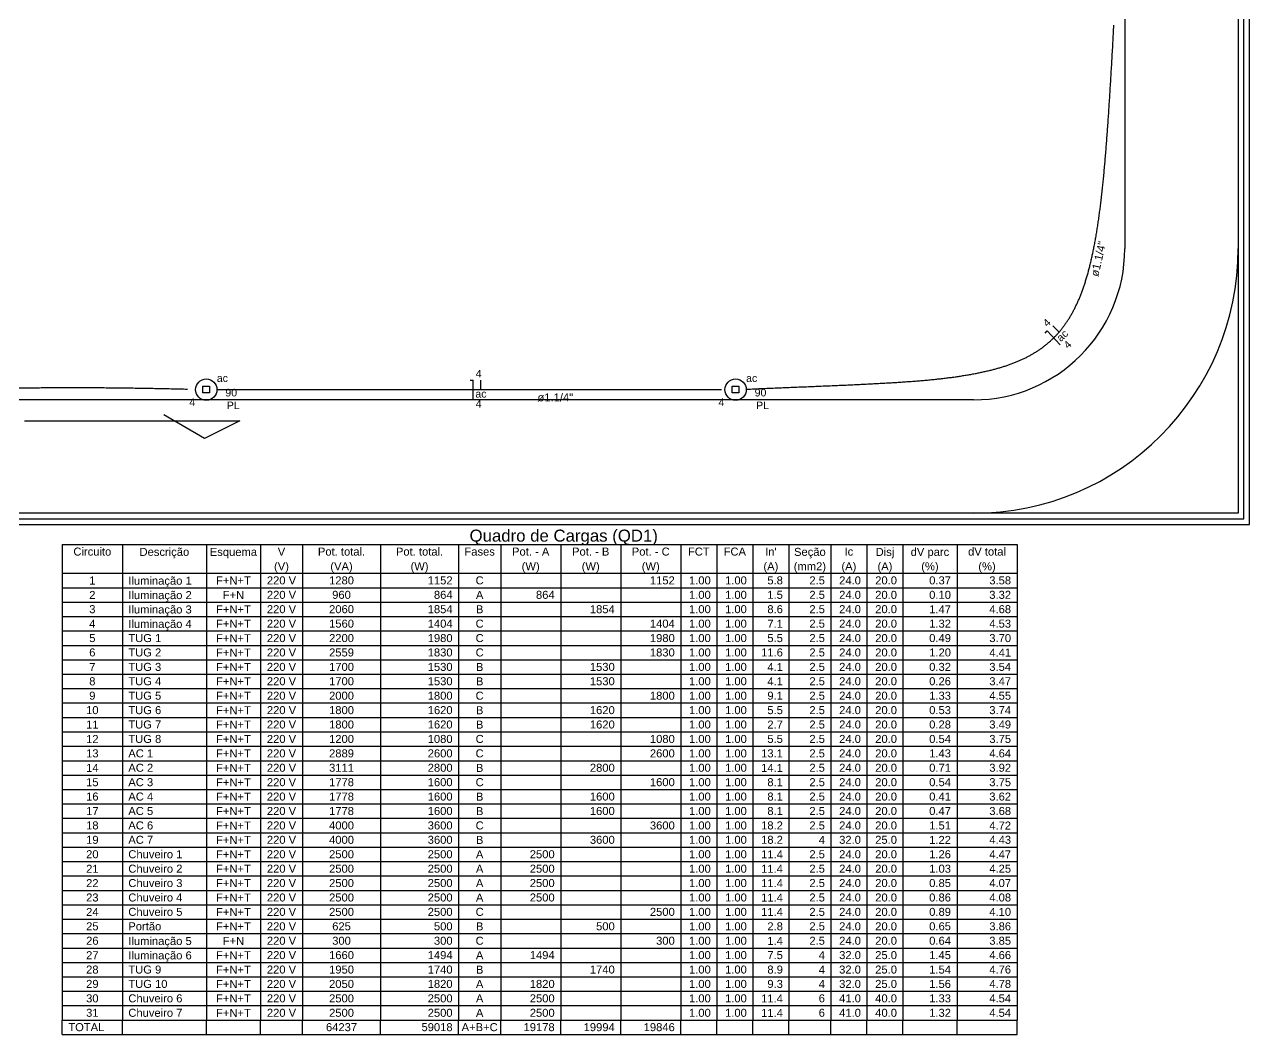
# Model space of a CAD drawing. Header units: millimetres. Extents: x -4.7 to 81.4, y -19.1 to 41.2.
# Drawn here: x 36.44 to 52.64, y -19.13 to -5.77 of the extents above; entities that cross this region are included whole.
import ezdxf

# ---------------------------------------------------------------- set-up
doc = ezdxf.new("R2010")
doc.units = ezdxf.units.MM
doc.header["$MEASUREMENT"] = 0
doc.linetypes.add('Dashed', pattern=[0.75, 0.5, -0.25])
for name, color, linetype, lineweight in [('1', 1, 'Continuous', 30), ('3', 1, 'Continuous', 30), ('DI-Linhas do quadro', 2, 'Continuous', 30), ('DI-Textos do quadro', 2, 'Continuous', 20), ('DI-Título do quadro', 2, 'Continuous', 30), ('EL-Condutos', 4, 'Continuous', 30), ('EL-Fios', 2, 'Continuous', 30), ('EL-Textos condutos', 2, 'Continuous', 30), ('EL-Textos fios', 2, 'Continuous', 30), ('EL-Textos pontos', 2, 'Continuous', 30), ('LAYOUT 2', 1, 'Continuous', 30), ('P-SIMBOL', 3, 'Continuous', 30), ('PROJECAO', 1, 'Continuous', 30)]:
    doc.layers.add(name, color=color, linetype=linetype, lineweight=lineweight)
doc.styles.add('Arial', font='arial.ttf')

msp = doc.modelspace()

# ---------------------------------------------------------------- linework, layer by layer
at = {"layer": '1', "linetype": 'Continuous'}
for p, q in [((50.991, 35.761), (50.991, -8.739)), ((48.991, -10.739), (31.991, -10.739))]:
    msp.add_line(p, q, dxfattribs=at)
for radius in [2, 3.5]:
    msp.add_arc((48.991, -8.739), radius, 270, 0, dxfattribs=at)
at = {"layer": '3'}
for p, q in [((52.491, 39.261), (52.491, -12.239)), ((52.491, 39.261), (52.491, -12.239)), ((52.491, -12.239), (27.491, -12.239)), ((52.491, -12.239), (27.491, -12.239))]:
    msp.add_line(p, q, dxfattribs=at)
msp.add_lwpolyline([(20.491, -0.889), (27.341, -0.889), (27.341, -12.389), (52.641, -12.389), (52.641, 39.411)], dxfattribs=at)
at = {"layer": 'DI-Linhas do quadro', "linetype": 'Continuous'}
for p, q in [((36.938, -12.652), (49.566, -12.652)), ((36.938, -12.652), (36.938, -18.942)), ((37.732, -12.652), (37.732, -18.942)), ((38.844, -12.652), (38.844, -18.942)), ((39.559, -12.652), (39.559, -18.942)), ((40.115, -12.652), (40.115, -18.942)), ((41.147, -12.652), (41.147, -18.942)), ((42.18, -12.652), (42.18, -18.942)), ((42.736, -12.652), (42.736, -18.942)), ((43.53, -12.652), (43.53, -18.942)), ((44.324, -12.652), (44.324, -18.942)), ((45.118, -12.652), (45.118, -18.942)), ((45.595, -12.652), (45.595, -18.942)), ((46.071, -12.652), (46.071, -18.942)), ((46.548, -12.652), (46.548, -18.942)), ((47.104, -12.652), (47.104, -18.942)), ((47.581, -12.652), (47.581, -18.942)), ((48.057, -12.652), (48.057, -18.942)), ((48.772, -12.652), (48.772, -18.942)), ((49.566, -12.652), (49.566, -18.942)), ((36.938, -13.033), (49.566, -13.033)), ((36.938, -13.223), (49.566, -13.223)), ((36.938, -13.414), (49.566, -13.414)), ((36.938, -13.605), (49.566, -13.605)), ((36.938, -13.795), (49.566, -13.795)), ((36.938, -13.986), (49.566, -13.986)), ((36.938, -14.176), (49.566, -14.176)), ((36.938, -14.367), (49.566, -14.367)), ((36.938, -14.558), (49.566, -14.558)), ((36.938, -14.748), (49.566, -14.748)), ((36.938, -14.939), (49.566, -14.939)), ((36.938, -15.13), (49.566, -15.13)), ((36.938, -15.32), (49.566, -15.32)), ((36.938, -15.511), (49.566, -15.511)), ((36.938, -15.701), (49.566, -15.701)), ((36.938, -15.892), (49.566, -15.892)), ((36.938, -16.083), (49.566, -16.083)), ((36.938, -16.273), (49.566, -16.273)), ((36.938, -16.464), (49.566, -16.464)), ((36.938, -16.655), (49.566, -16.655)), ((36.938, -16.845), (49.566, -16.845)), ((36.938, -17.036), (49.566, -17.036)), ((36.938, -17.226), (49.566, -17.226)), ((36.938, -17.417), (49.566, -17.417)), ((36.938, -17.608), (49.566, -17.608)), ((36.938, -17.798), (49.566, -17.798)), ((36.938, -17.989), (49.566, -17.989)), ((36.938, -18.179), (49.566, -18.179)), ((36.938, -18.37), (49.566, -18.37)), ((36.938, -18.561), (49.566, -18.561)), ((36.938, -18.751), (49.566, -18.751)), ((36.938, -18.942), (49.566, -18.942)), ((36.938, -19.133), (36.938, -18.942)), ((36.938, -19.133), (36.938, -18.942)), ((37.732, -19.133), (37.732, -18.942)), ((38.844, -19.133), (38.844, -18.942)), ((39.559, -19.133), (39.559, -18.942)), ((40.115, -19.133), (40.115, -18.942)), ((41.147, -19.133), (41.147, -18.942)), ((42.18, -19.133), (42.18, -18.942)), ((42.736, -19.133), (42.736, -18.942)), ((43.53, -19.133), (43.53, -18.942)), ((44.324, -19.133), (44.324, -18.942)), ((45.118, -19.133), (45.118, -18.942)), ((45.595, -19.133), (45.595, -18.942)), ((46.071, -19.133), (46.071, -18.942)), ((46.548, -19.133), (46.548, -18.942)), ((47.104, -19.133), (47.104, -18.942)), ((47.581, -19.133), (47.581, -18.942)), ((48.057, -19.133), (48.057, -18.942)), ((48.772, -19.133), (48.772, -18.942)), ((49.566, -19.133), (49.566, -18.942)), ((36.938, -19.133), (49.566, -19.133))]:
    msp.add_line(p, q, dxfattribs=at)
at = {"layer": 'EL-Condutos', "linetype": 'Dashed', "ltscale": 25}
for points, knots in [([(45.984, -10.598), (46.131, -10.591), (46.413, -10.579), (46.824, -10.563), (47.206, -10.547), (47.562, -10.531), (47.892, -10.513), (48.198, -10.493), (48.48, -10.468), (48.739, -10.437), (48.977, -10.399), (49.195, -10.354), (49.394, -10.299), (49.575, -10.233), (49.738, -10.155), (49.885, -10.063), (50.017, -9.957), (50.134, -9.834), (50.238, -9.694), (50.329, -9.536), (50.409, -9.359), (50.478, -9.161), (50.538, -8.941), (50.59, -8.699), (50.636, -8.431), (50.675, -8.139), (50.71, -7.819), (50.741, -7.471), (50.769, -7.093), (50.796, -6.685), (50.822, -6.244), (50.839, -5.94), (50.847, -5.782)], [0, 0, 0, 0, 0.439062, 0.849268, 1.231711, 1.587488, 1.917717, 2.223551, 2.506216, 2.767041, 3.007514, 3.229344, 3.434548, 3.625534, 3.80519, 3.976921, 4.144611, 4.312464, 4.484759, 4.66559, 4.858665, 5.067229, 5.294071, 5.541585, 5.811848, 6.1067, 6.427805, 6.776699, 7.154835, 7.563605, 8.004364, 8.478445, 8.478445, 8.478445, 8.478445]), ([(30.626, -10.007), (30.666, -10.038), (30.745, -10.102), (30.874, -10.184), (31.012, -10.259), (31.159, -10.325), (31.315, -10.382), (31.48, -10.433), (31.654, -10.476), (31.838, -10.512), (32.032, -10.542), (32.235, -10.567), (32.449, -10.587), (32.673, -10.601), (32.906, -10.612), (33.151, -10.619), (33.406, -10.622), (33.671, -10.623), (33.948, -10.621), (34.236, -10.617), (34.534, -10.612), (34.844, -10.606), (35.166, -10.6), (35.499, -10.593), (35.844, -10.587), (36.201, -10.582), (36.569, -10.578), (36.95, -10.576), (37.344, -10.576), (37.749, -10.58), (38.168, -10.586), (38.451, -10.593), (38.595, -10.596)], [0, 0, 0, 0, 0.151227, 0.304142, 0.460135, 0.620463, 0.786234, 0.958412, 1.137818, 1.325149, 1.520991, 1.725834, 1.940091, 2.164109, 2.398182, 2.642562, 2.897466, 3.163086, 3.439594, 3.727146, 4.025889, 4.335962, 4.657501, 4.990641, 5.335516, 5.692264, 6.061027, 6.441952, 6.835191, 7.240905, 7.659262, 8.090438, 8.090438, 8.090438, 8.090438]), ([(38.986, -10.604), (39.092, -10.604), (39.298, -10.604), (39.598, -10.604), (39.88, -10.604), (40.144, -10.604), (40.393, -10.604), (40.627, -10.604), (40.849, -10.604), (41.059, -10.604), (41.26, -10.604), (41.452, -10.604), (41.636, -10.604), (41.815, -10.604), (41.99, -10.604), (42.162, -10.604), (42.332, -10.604), (42.502, -10.604), (42.674, -10.604), (42.848, -10.604), (43.026, -10.604), (43.21, -10.604), (43.401, -10.604), (43.6, -10.604), (43.81, -10.604), (44.03, -10.604), (44.263, -10.604), (44.51, -10.604), (44.772, -10.604), (45.052, -10.604), (45.349, -10.604), (45.554, -10.604), (45.659, -10.604)], [0, 0, 0, 0, 0.319277, 0.618692, 0.899659, 1.163589, 1.411896, 1.645992, 1.86729, 2.077203, 2.277142, 2.468521, 2.652753, 2.831249, 3.005423, 3.176687, 3.346455, 3.516137, 3.687149, 3.8609, 4.038806, 4.222277, 4.412728, 4.611569, 4.820215, 5.040077, 5.272569, 5.519103, 5.781091, 6.059947, 6.357083, 6.673911, 6.673911, 6.673911, 6.673911])]:
    msp.add_open_spline(points, degree=3, knots=knots, dxfattribs=at)
at = {"layer": 'EL-Fios'}
for p, q in [((49.936, -9.857), (49.966, -9.828)), ((50.138, -10.01), (49.966, -9.828)), ((50.126, -9.849), (50.04, -9.758)), ((42.332, -10.479), (42.373, -10.479)), ((42.373, -10.729), (42.373, -10.479)), ((42.475, -10.604), (42.475, -10.479))]:
    msp.add_line(p, q, dxfattribs=at)
at = {"layer": 'LAYOUT 2', "linetype": 'Continuous'}
for p, q in [((36.438, -11.017), (39.287, -11.017)), ((38.818, -11.252), (38.28, -10.938)), ((39.287, -11.017), (38.818, -11.252))]:
    msp.add_line(p, q, dxfattribs=at)
at = {"layer": 'P-SIMBOL'}
for p, q in [((38.798, -10.56), (38.886, -10.56)), ((38.798, -10.648), (38.798, -10.56)), ((38.886, -10.648), (38.798, -10.648)), ((38.886, -10.56), (38.886, -10.648)), ((45.799, -10.56), (45.887, -10.56)), ((45.799, -10.648), (45.799, -10.56)), ((45.887, -10.648), (45.799, -10.648)), ((45.887, -10.56), (45.887, -10.648))]:
    msp.add_line(p, q, dxfattribs=at)
for centre in [(38.842, -10.604), (45.843, -10.604)]:
    msp.add_circle(centre, 0.141, dxfattribs=at)
at = {"layer": 'PROJECAO'}
msp.add_lwpolyline([(14.991, -0.814), (27.416, -0.814), (27.416, -12.314), (52.566, -12.314), (52.566, 39.336), (-4.584, 39.336), (-4.584, -0.814), (14.991, -0.814)], dxfattribs=at)

# ---------------------------------------------------------------- texts
at = {"layer": 'DI-Textos do quadro', "line_spacing_factor": 0.798, "style": 'Arial'}
for s, insert, char_height, width, attachment_point in [('Circuito', (37.335, -12.8), 0.1059, 1.01664, 8), ('Descrição', (38.288, -12.835), 0.1059, 1.14372, 8), ('Esquema', (39.201, -12.835), 0.1059, 0.88956, 8), ('V', (39.837, -12.8), 0.106, 0.12708, 8), ('Pot. total.', (40.631, -12.8), 0.1059, 1.39788, 8), ('Pot. total.', (41.663, -12.8), 0.1059, 1.39788, 8), ('Fases', (42.458, -12.8), 0.1059, 0.6354, 8), ('Pot. - A', (43.133, -12.8), 0.1059, 1.01664, 8), ('Pot. - B', (43.927, -12.8), 0.1059, 1.01664, 8), ('Pot. - C', (44.721, -12.8), 0.1059, 1.01664, 8), ('FCT', (45.357, -12.8), 0.1059, 0.38124, 8), ('FCA', (45.833, -12.8), 0.1059, 0.38124, 8), ("In'", (46.31, -12.8), 0.1059, 0.38124, 8), ('Seção', (46.826, -12.835), 0.1059, 0.6354, 8), ('Ic', (47.342, -12.8), 0.1059, 0.25416, 8), ('Disj', (47.819, -12.835), 0.1059, 0.50832, 8), ('dV parc', (48.414, -12.835), 0.1059, 0.88956, 8), ('dV total', (49.169, -12.8), 0.1059, 1.01664, 8), ('(V)', (39.837, -13.025), 0.1059, 0.38124, 8), ('(VA)', (40.631, -13.025), 0.1059, 0.50832, 8), ('(W)', (41.663, -13.025), 0.1059, 0.38124, 8), ('(W)', (43.133, -13.025), 0.1059, 0.38124, 8), ('(W)', (43.927, -13.025), 0.1059, 0.38124, 8), ('(W)', (44.721, -13.025), 0.1059, 0.38124, 8), ('(A)', (46.31, -13.025), 0.1059, 0.38124, 8), ('(mm2)', (46.826, -13.025), 0.1059, 0.6354, 8), ('(A)', (47.342, -13.025), 0.1059, 0.38124, 8), ('(A)', (47.819, -13.025), 0.1059, 0.38124, 8), ('(%)', (48.414, -13.025), 0.1059, 0.38124, 8), ('(%)', (49.169, -13.025), 0.1059, 0.38124, 8), ('1', (37.335, -13.181), 0.106, 0.12708, 8), ('Iluminação 1', (37.811, -13.216), 0.1059, 1.52496, 7), ('F+N+T', (39.201, -13.181), 0.1059, 0.6354, 8), ('220 V', (39.837, -13.181), 0.1059, 0.6354, 8), ('1280', (40.631, -13.181), 0.1059, 0.50832, 8), ('1152', (42.1, -13.181), 0.1059, 0.50832, 9), ('C', (42.458, -13.181), 0.106, 0.12708, 8), ('1152', (45.039, -13.181), 0.1059, 0.50832, 9), ('1.00', (45.515, -13.181), 0.1059, 0.50832, 9), ('1.00', (45.992, -13.181), 0.1059, 0.50832, 9), ('5.8', (46.469, -13.181), 0.1059, 0.38124, 9), ('2.5', (47.025, -13.181), 0.1059, 0.38124, 9), ('24.0', (47.501, -13.181), 0.1059, 0.50832, 9), ('20.0', (47.978, -13.181), 0.1059, 0.50832, 9), ('0.37', (48.692, -13.181), 0.1059, 0.50832, 9), ('3.58', (49.487, -13.181), 0.1059, 0.50832, 9), ('2', (37.335, -13.372), 0.106, 0.12708, 8), ('Iluminação 2', (37.811, -13.407), 0.1059, 1.52496, 7), ('F+N', (39.201, -13.372), 0.1059, 0.38124, 8), ('220 V', (39.837, -13.372), 0.1059, 0.6354, 8), ('960', (40.631, -13.372), 0.1059, 0.38124, 8), ('864', (42.1, -13.372), 0.1059, 0.38124, 9), ('A', (42.458, -13.372), 0.106, 0.12708, 8), ('864', (43.45, -13.372), 0.1059, 0.38124, 9), ('1.00', (45.515, -13.372), 0.1059, 0.50832, 9), ('1.00', (45.992, -13.372), 0.1059, 0.50832, 9), ('1.5', (46.469, -13.372), 0.1059, 0.38124, 9), ('2.5', (47.025, -13.372), 0.1059, 0.38124, 9), ('24.0', (47.501, -13.372), 0.1059, 0.50832, 9), ('20.0', (47.978, -13.372), 0.1059, 0.50832, 9), ('0.10', (48.692, -13.372), 0.1059, 0.50832, 9), ('3.32', (49.487, -13.372), 0.1059, 0.50832, 9), ('3', (37.335, -13.562), 0.106, 0.12708, 8), ('Iluminação 3', (37.811, -13.597), 0.1059, 1.52496, 7), ('F+N+T', (39.201, -13.562), 0.1059, 0.6354, 8), ('220 V', (39.837, -13.562), 0.1059, 0.6354, 8), ('2060', (40.631, -13.562), 0.1059, 0.50832, 8), ('1854', (42.1, -13.562), 0.1059, 0.50832, 9), ('B', (42.458, -13.562), 0.106, 0.12708, 8), ('1854', (44.245, -13.562), 0.1059, 0.50832, 9), ('1.00', (45.515, -13.562), 0.1059, 0.50832, 9), ('1.00', (45.992, -13.562), 0.1059, 0.50832, 9), ('8.6', (46.469, -13.562), 0.1059, 0.38124, 9), ('2.5', (47.025, -13.562), 0.1059, 0.38124, 9), ('24.0', (47.501, -13.562), 0.1059, 0.50832, 9), ('20.0', (47.978, -13.562), 0.1059, 0.50832, 9), ('1.47', (48.692, -13.562), 0.1059, 0.50832, 9), ('4.68', (49.487, -13.562), 0.1059, 0.50832, 9), ('4', (37.335, -13.753), 0.106, 0.12708, 8), ('Iluminação 4', (37.811, -13.788), 0.1059, 1.52496, 7), ('F+N+T', (39.201, -13.753), 0.1059, 0.6354, 8), ('220 V', (39.837, -13.753), 0.1059, 0.6354, 8), ('1560', (40.631, -13.753), 0.1059, 0.50832, 8), ('1404', (42.1, -13.753), 0.1059, 0.50832, 9), ('C', (42.458, -13.753), 0.106, 0.12708, 8), ('1404', (45.039, -13.753), 0.1059, 0.50832, 9), ('1.00', (45.515, -13.753), 0.1059, 0.50832, 9), ('1.00', (45.992, -13.753), 0.1059, 0.50832, 9), ('7.1', (46.469, -13.753), 0.1059, 0.38124, 9), ('2.5', (47.025, -13.753), 0.1059, 0.38124, 9), ('24.0', (47.501, -13.753), 0.1059, 0.50832, 9), ('20.0', (47.978, -13.753), 0.1059, 0.50832, 9), ('1.32', (48.692, -13.753), 0.1059, 0.50832, 9), ('4.53', (49.487, -13.753), 0.1059, 0.50832, 9), ('5', (37.335, -13.944), 0.106, 0.12708, 8), ('TUG 1', (37.811, -13.944), 0.1059, 0.6354, 7), ('F+N+T', (39.201, -13.944), 0.1059, 0.6354, 8), ('220 V', (39.837, -13.944), 0.1059, 0.6354, 8), ('2200', (40.631, -13.944), 0.1059, 0.50832, 8), ('1980', (42.1, -13.944), 0.1059, 0.50832, 9), ('C', (42.458, -13.944), 0.106, 0.12708, 8), ('1980', (45.039, -13.944), 0.1059, 0.50832, 9), ('1.00', (45.515, -13.944), 0.1059, 0.50832, 9), ('1.00', (45.992, -13.944), 0.1059, 0.50832, 9), ('5.5', (46.469, -13.944), 0.1059, 0.38124, 9), ('2.5', (47.025, -13.944), 0.1059, 0.38124, 9), ('24.0', (47.501, -13.944), 0.1059, 0.50832, 9), ('20.0', (47.978, -13.944), 0.1059, 0.50832, 9), ('0.49', (48.692, -13.944), 0.1059, 0.50832, 9), ('3.70', (49.487, -13.944), 0.1059, 0.50832, 9), ('6', (37.335, -14.134), 0.106, 0.12708, 8), ('TUG 2', (37.811, -14.134), 0.1059, 0.6354, 7), ('F+N+T', (39.201, -14.134), 0.1059, 0.6354, 8), ('220 V', (39.837, -14.134), 0.1059, 0.6354, 8), ('2559', (40.631, -14.134), 0.1059, 0.50832, 8), ('1830', (42.1, -14.134), 0.1059, 0.50832, 9), ('C', (42.458, -14.134), 0.106, 0.12708, 8), ('1830', (45.039, -14.134), 0.1059, 0.50832, 9), ('1.00', (45.515, -14.134), 0.1059, 0.50832, 9), ('1.00', (45.992, -14.134), 0.1059, 0.50832, 9), ('11.6', (46.469, -14.134), 0.1059, 0.50832, 9), ('2.5', (47.025, -14.134), 0.1059, 0.38124, 9), ('24.0', (47.501, -14.134), 0.1059, 0.50832, 9), ('20.0', (47.978, -14.134), 0.1059, 0.50832, 9), ('1.20', (48.692, -14.134), 0.1059, 0.50832, 9), ('4.41', (49.487, -14.134), 0.1059, 0.50832, 9), ('7', (37.335, -14.325), 0.106, 0.12708, 8), ('TUG 3', (37.811, -14.325), 0.1059, 0.6354, 7), ('F+N+T', (39.201, -14.325), 0.1059, 0.6354, 8), ('220 V', (39.837, -14.325), 0.1059, 0.6354, 8), ('1700', (40.631, -14.325), 0.1059, 0.50832, 8), ('1530', (42.1, -14.325), 0.1059, 0.50832, 9), ('B', (42.458, -14.325), 0.106, 0.12708, 8), ('1530', (44.245, -14.325), 0.1059, 0.50832, 9), ('1.00', (45.515, -14.325), 0.1059, 0.50832, 9), ('1.00', (45.992, -14.325), 0.1059, 0.50832, 9), ('4.1', (46.469, -14.325), 0.1059, 0.38124, 9), ('2.5', (47.025, -14.325), 0.1059, 0.38124, 9), ('24.0', (47.501, -14.325), 0.1059, 0.50832, 9), ('20.0', (47.978, -14.325), 0.1059, 0.50832, 9), ('0.32', (48.692, -14.325), 0.1059, 0.50832, 9), ('3.54', (49.487, -14.325), 0.1059, 0.50832, 9), ('8', (37.335, -14.515), 0.106, 0.12708, 8), ('TUG 4', (37.811, -14.515), 0.1059, 0.6354, 7), ('F+N+T', (39.201, -14.515), 0.1059, 0.6354, 8), ('220 V', (39.837, -14.515), 0.1059, 0.6354, 8), ('1700', (40.631, -14.515), 0.1059, 0.50832, 8), ('1530', (42.1, -14.515), 0.1059, 0.50832, 9), ('B', (42.458, -14.515), 0.106, 0.12708, 8), ('1530', (44.245, -14.515), 0.1059, 0.50832, 9), ('1.00', (45.515, -14.515), 0.1059, 0.50832, 9), ('1.00', (45.992, -14.515), 0.1059, 0.50832, 9), ('4.1', (46.469, -14.515), 0.1059, 0.38124, 9), ('2.5', (47.025, -14.515), 0.1059, 0.38124, 9), ('24.0', (47.501, -14.515), 0.1059, 0.50832, 9), ('20.0', (47.978, -14.515), 0.1059, 0.50832, 9), ('0.26', (48.692, -14.515), 0.1059, 0.50832, 9), ('3.47', (49.487, -14.515), 0.1059, 0.50832, 9), ('9', (37.335, -14.706), 0.106, 0.12708, 8), ('TUG 5', (37.811, -14.706), 0.1059, 0.6354, 7), ('F+N+T', (39.201, -14.706), 0.1059, 0.6354, 8), ('220 V', (39.837, -14.706), 0.1059, 0.6354, 8), ('2000', (40.631, -14.706), 0.1059, 0.50832, 8), ('1800', (42.1, -14.706), 0.1059, 0.50832, 9), ('C', (42.458, -14.706), 0.106, 0.12708, 8), ('1800', (45.039, -14.706), 0.1059, 0.50832, 9), ('1.00', (45.515, -14.706), 0.1059, 0.50832, 9), ('1.00', (45.992, -14.706), 0.1059, 0.50832, 9), ('9.1', (46.469, -14.706), 0.1059, 0.38124, 9), ('2.5', (47.025, -14.706), 0.1059, 0.38124, 9), ('24.0', (47.501, -14.706), 0.1059, 0.50832, 9), ('20.0', (47.978, -14.706), 0.1059, 0.50832, 9), ('1.33', (48.692, -14.706), 0.1059, 0.50832, 9), ('4.55', (49.487, -14.706), 0.1059, 0.50832, 9), ('10', (37.335, -14.897), 0.1059, 0.25416, 8), ('TUG 6', (37.811, -14.897), 0.1059, 0.6354, 7), ('F+N+T', (39.201, -14.897), 0.1059, 0.6354, 8), ('220 V', (39.837, -14.897), 0.1059, 0.6354, 8), ('1800', (40.631, -14.897), 0.1059, 0.50832, 8), ('1620', (42.1, -14.897), 0.1059, 0.50832, 9), ('B', (42.458, -14.897), 0.106, 0.12708, 8), ('1620', (44.245, -14.897), 0.1059, 0.50832, 9), ('1.00', (45.515, -14.897), 0.1059, 0.50832, 9), ('1.00', (45.992, -14.897), 0.1059, 0.50832, 9), ('5.5', (46.469, -14.897), 0.1059, 0.38124, 9), ('2.5', (47.025, -14.897), 0.1059, 0.38124, 9), ('24.0', (47.501, -14.897), 0.1059, 0.50832, 9), ('20.0', (47.978, -14.897), 0.1059, 0.50832, 9), ('0.53', (48.692, -14.897), 0.1059, 0.50832, 9), ('3.74', (49.487, -14.897), 0.1059, 0.50832, 9), ('11', (37.335, -15.087), 0.1059, 0.25416, 8), ('TUG 7', (37.811, -15.087), 0.1059, 0.6354, 7), ('F+N+T', (39.201, -15.087), 0.1059, 0.6354, 8), ('220 V', (39.837, -15.087), 0.1059, 0.6354, 8), ('1800', (40.631, -15.087), 0.1059, 0.50832, 8), ('1620', (42.1, -15.087), 0.1059, 0.50832, 9), ('B', (42.458, -15.087), 0.106, 0.12708, 8), ('1620', (44.245, -15.087), 0.1059, 0.50832, 9), ('1.00', (45.515, -15.087), 0.1059, 0.50832, 9), ('1.00', (45.992, -15.087), 0.1059, 0.50832, 9), ('2.7', (46.469, -15.087), 0.1059, 0.38124, 9), ('2.5', (47.025, -15.087), 0.1059, 0.38124, 9), ('24.0', (47.501, -15.087), 0.1059, 0.50832, 9), ('20.0', (47.978, -15.087), 0.1059, 0.50832, 9), ('0.28', (48.692, -15.087), 0.1059, 0.50832, 9), ('3.49', (49.487, -15.087), 0.1059, 0.50832, 9), ('12', (37.335, -15.278), 0.1059, 0.25416, 8), ('TUG 8', (37.811, -15.278), 0.1059, 0.6354, 7), ('F+N+T', (39.201, -15.278), 0.1059, 0.6354, 8), ('220 V', (39.837, -15.278), 0.1059, 0.6354, 8), ('1200', (40.631, -15.278), 0.1059, 0.50832, 8), ('1080', (42.1, -15.278), 0.1059, 0.50832, 9), ('C', (42.458, -15.278), 0.106, 0.12708, 8), ('1080', (45.039, -15.278), 0.1059, 0.50832, 9), ('1.00', (45.515, -15.278), 0.1059, 0.50832, 9), ('1.00', (45.992, -15.278), 0.1059, 0.50832, 9), ('5.5', (46.469, -15.278), 0.1059, 0.38124, 9), ('2.5', (47.025, -15.278), 0.1059, 0.38124, 9), ('24.0', (47.501, -15.278), 0.1059, 0.50832, 9), ('20.0', (47.978, -15.278), 0.1059, 0.50832, 9), ('0.54', (48.692, -15.278), 0.1059, 0.50832, 9), ('3.75', (49.487, -15.278), 0.1059, 0.50832, 9), ('13', (37.335, -15.469), 0.1059, 0.25416, 8), ('AC 1', (37.811, -15.469), 0.1059, 0.50832, 7), ('F+N+T', (39.201, -15.469), 0.1059, 0.6354, 8), ('220 V', (39.837, -15.469), 0.1059, 0.6354, 8), ('2889', (40.631, -15.469), 0.1059, 0.50832, 8), ('2600', (42.1, -15.469), 0.1059, 0.50832, 9), ('C', (42.458, -15.469), 0.106, 0.12708, 8), ('2600', (45.039, -15.469), 0.1059, 0.50832, 9), ('1.00', (45.515, -15.469), 0.1059, 0.50832, 9), ('1.00', (45.992, -15.469), 0.1059, 0.50832, 9), ('13.1', (46.469, -15.469), 0.1059, 0.50832, 9), ('2.5', (47.025, -15.469), 0.1059, 0.38124, 9), ('24.0', (47.501, -15.469), 0.1059, 0.50832, 9), ('20.0', (47.978, -15.469), 0.1059, 0.50832, 9), ('1.43', (48.692, -15.469), 0.1059, 0.50832, 9), ('4.64', (49.487, -15.469), 0.1059, 0.50832, 9), ('14', (37.335, -15.659), 0.1059, 0.25416, 8), ('AC 2', (37.811, -15.659), 0.1059, 0.50832, 7), ('F+N+T', (39.201, -15.659), 0.1059, 0.6354, 8), ('220 V', (39.837, -15.659), 0.1059, 0.6354, 8), ('3111', (40.631, -15.659), 0.1059, 0.50832, 8), ('2800', (42.1, -15.659), 0.1059, 0.50832, 9), ('B', (42.458, -15.659), 0.106, 0.12708, 8), ('2800', (44.245, -15.659), 0.1059, 0.50832, 9), ('1.00', (45.515, -15.659), 0.1059, 0.50832, 9), ('1.00', (45.992, -15.659), 0.1059, 0.50832, 9), ('14.1', (46.469, -15.659), 0.1059, 0.50832, 9), ('2.5', (47.025, -15.659), 0.1059, 0.38124, 9), ('24.0', (47.501, -15.659), 0.1059, 0.50832, 9), ('20.0', (47.978, -15.659), 0.1059, 0.50832, 9), ('0.71', (48.692, -15.659), 0.1059, 0.50832, 9), ('3.92', (49.487, -15.659), 0.1059, 0.50832, 9), ('15', (37.335, -15.85), 0.1059, 0.25416, 8), ('AC 3', (37.811, -15.85), 0.1059, 0.50832, 7), ('F+N+T', (39.201, -15.85), 0.1059, 0.6354, 8), ('220 V', (39.837, -15.85), 0.1059, 0.6354, 8), ('1778', (40.631, -15.85), 0.1059, 0.50832, 8), ('1600', (42.1, -15.85), 0.1059, 0.50832, 9), ('C', (42.458, -15.85), 0.106, 0.12708, 8), ('1600', (45.039, -15.85), 0.1059, 0.50832, 9), ('1.00', (45.515, -15.85), 0.1059, 0.50832, 9), ('1.00', (45.992, -15.85), 0.1059, 0.50832, 9), ('8.1', (46.469, -15.85), 0.1059, 0.38124, 9), ('2.5', (47.025, -15.85), 0.1059, 0.38124, 9), ('24.0', (47.501, -15.85), 0.1059, 0.50832, 9), ('20.0', (47.978, -15.85), 0.1059, 0.50832, 9), ('0.54', (48.692, -15.85), 0.1059, 0.50832, 9), ('3.75', (49.487, -15.85), 0.1059, 0.50832, 9), ('16', (37.335, -16.04), 0.1059, 0.25416, 8), ('AC 4', (37.811, -16.04), 0.1059, 0.50832, 7), ('F+N+T', (39.201, -16.04), 0.1059, 0.6354, 8), ('220 V', (39.837, -16.04), 0.1059, 0.6354, 8), ('1778', (40.631, -16.04), 0.1059, 0.50832, 8), ('1600', (42.1, -16.04), 0.1059, 0.50832, 9), ('B', (42.458, -16.04), 0.106, 0.12708, 8), ('1600', (44.245, -16.04), 0.1059, 0.50832, 9), ('1.00', (45.515, -16.04), 0.1059, 0.50832, 9), ('1.00', (45.992, -16.04), 0.1059, 0.50832, 9), ('8.1', (46.469, -16.04), 0.1059, 0.38124, 9), ('2.5', (47.025, -16.04), 0.1059, 0.38124, 9), ('24.0', (47.501, -16.04), 0.1059, 0.50832, 9), ('20.0', (47.978, -16.04), 0.1059, 0.50832, 9), ('0.41', (48.692, -16.04), 0.1059, 0.50832, 9), ('3.62', (49.487, -16.04), 0.1059, 0.50832, 9), ('17', (37.335, -16.231), 0.1059, 0.25416, 8), ('AC 5', (37.811, -16.231), 0.1059, 0.50832, 7), ('F+N+T', (39.201, -16.231), 0.1059, 0.6354, 8), ('220 V', (39.837, -16.231), 0.1059, 0.6354, 8), ('1778', (40.631, -16.231), 0.1059, 0.50832, 8), ('1600', (42.1, -16.231), 0.1059, 0.50832, 9), ('B', (42.458, -16.231), 0.106, 0.12708, 8), ('1600', (44.245, -16.231), 0.1059, 0.50832, 9), ('1.00', (45.515, -16.231), 0.1059, 0.50832, 9), ('1.00', (45.992, -16.231), 0.1059, 0.50832, 9), ('8.1', (46.469, -16.231), 0.1059, 0.38124, 9), ('2.5', (47.025, -16.231), 0.1059, 0.38124, 9), ('24.0', (47.501, -16.231), 0.1059, 0.50832, 9), ('20.0', (47.978, -16.231), 0.1059, 0.50832, 9), ('0.47', (48.692, -16.231), 0.1059, 0.50832, 9), ('3.68', (49.487, -16.231), 0.1059, 0.50832, 9), ('18', (37.335, -16.422), 0.1059, 0.25416, 8), ('AC 6', (37.811, -16.422), 0.1059, 0.50832, 7), ('F+N+T', (39.201, -16.422), 0.1059, 0.6354, 8), ('220 V', (39.837, -16.422), 0.1059, 0.6354, 8), ('4000', (40.631, -16.422), 0.1059, 0.50832, 8), ('3600', (42.1, -16.422), 0.1059, 0.50832, 9), ('C', (42.458, -16.422), 0.106, 0.12708, 8), ('3600', (45.039, -16.422), 0.1059, 0.50832, 9), ('1.00', (45.515, -16.422), 0.1059, 0.50832, 9), ('1.00', (45.992, -16.422), 0.1059, 0.50832, 9), ('18.2', (46.469, -16.422), 0.1059, 0.50832, 9), ('2.5', (47.025, -16.422), 0.1059, 0.38124, 9), ('24.0', (47.501, -16.422), 0.1059, 0.50832, 9), ('20.0', (47.978, -16.422), 0.1059, 0.50832, 9), ('1.51', (48.692, -16.422), 0.1059, 0.50832, 9), ('4.72', (49.487, -16.422), 0.1059, 0.50832, 9), ('19', (37.335, -16.612), 0.1059, 0.25416, 8), ('AC 7', (37.811, -16.612), 0.1059, 0.50832, 7), ('F+N+T', (39.201, -16.612), 0.1059, 0.6354, 8), ('220 V', (39.837, -16.612), 0.1059, 0.6354, 8), ('4000', (40.631, -16.612), 0.1059, 0.50832, 8), ('3600', (42.1, -16.612), 0.1059, 0.50832, 9), ('B', (42.458, -16.612), 0.106, 0.12708, 8), ('3600', (44.245, -16.612), 0.1059, 0.50832, 9), ('1.00', (45.515, -16.612), 0.1059, 0.50832, 9), ('1.00', (45.992, -16.612), 0.1059, 0.50832, 9), ('18.2', (46.469, -16.612), 0.1059, 0.50832, 9), ('4', (47.025, -16.612), 0.106, 0.12708, 9), ('32.0', (47.501, -16.612), 0.1059, 0.50832, 9), ('25.0', (47.978, -16.612), 0.1059, 0.50832, 9), ('1.22', (48.692, -16.612), 0.1059, 0.50832, 9), ('4.43', (49.487, -16.612), 0.1059, 0.50832, 9), ('20', (37.335, -16.803), 0.1059, 0.25416, 8), ('Chuveiro 1', (37.811, -16.803), 0.1059, 1.2708, 7), ('F+N+T', (39.201, -16.803), 0.1059, 0.6354, 8), ('220 V', (39.837, -16.803), 0.1059, 0.6354, 8), ('2500', (40.631, -16.803), 0.1059, 0.50832, 8), ('2500', (42.1, -16.803), 0.1059, 0.50832, 9), ('A', (42.458, -16.803), 0.106, 0.12708, 8), ('2500', (43.45, -16.803), 0.1059, 0.50832, 9), ('1.00', (45.515, -16.803), 0.1059, 0.50832, 9), ('1.00', (45.992, -16.803), 0.1059, 0.50832, 9), ('11.4', (46.469, -16.803), 0.1059, 0.50832, 9), ('2.5', (47.025, -16.803), 0.1059, 0.38124, 9), ('24.0', (47.501, -16.803), 0.1059, 0.50832, 9), ('20.0', (47.978, -16.803), 0.1059, 0.50832, 9), ('1.26', (48.692, -16.803), 0.1059, 0.50832, 9), ('4.47', (49.487, -16.803), 0.1059, 0.50832, 9), ('21', (37.335, -16.994), 0.1059, 0.25416, 8), ('Chuveiro 2', (37.811, -16.994), 0.1059, 1.2708, 7), ('F+N+T', (39.201, -16.994), 0.1059, 0.6354, 8), ('220 V', (39.837, -16.994), 0.1059, 0.6354, 8), ('2500', (40.631, -16.994), 0.1059, 0.50832, 8), ('2500', (42.1, -16.994), 0.1059, 0.50832, 9), ('A', (42.458, -16.994), 0.106, 0.12708, 8), ('2500', (43.45, -16.994), 0.1059, 0.50832, 9), ('1.00', (45.515, -16.994), 0.1059, 0.50832, 9), ('1.00', (45.992, -16.994), 0.1059, 0.50832, 9), ('11.4', (46.469, -16.994), 0.1059, 0.50832, 9), ('2.5', (47.025, -16.994), 0.1059, 0.38124, 9), ('24.0', (47.501, -16.994), 0.1059, 0.50832, 9), ('20.0', (47.978, -16.994), 0.1059, 0.50832, 9), ('1.03', (48.692, -16.994), 0.1059, 0.50832, 9), ('4.25', (49.487, -16.994), 0.1059, 0.50832, 9), ('22', (37.335, -17.184), 0.1059, 0.25416, 8), ('Chuveiro 3', (37.811, -17.184), 0.1059, 1.2708, 7), ('F+N+T', (39.201, -17.184), 0.1059, 0.6354, 8), ('220 V', (39.837, -17.184), 0.1059, 0.6354, 8), ('2500', (40.631, -17.184), 0.1059, 0.50832, 8), ('2500', (42.1, -17.184), 0.1059, 0.50832, 9), ('A', (42.458, -17.184), 0.106, 0.12708, 8), ('2500', (43.45, -17.184), 0.1059, 0.50832, 9), ('1.00', (45.515, -17.184), 0.1059, 0.50832, 9), ('1.00', (45.992, -17.184), 0.1059, 0.50832, 9), ('11.4', (46.469, -17.184), 0.1059, 0.50832, 9), ('2.5', (47.025, -17.184), 0.1059, 0.38124, 9), ('24.0', (47.501, -17.184), 0.1059, 0.50832, 9), ('20.0', (47.978, -17.184), 0.1059, 0.50832, 9), ('0.85', (48.692, -17.184), 0.1059, 0.50832, 9), ('4.07', (49.487, -17.184), 0.1059, 0.50832, 9), ('23', (37.335, -17.375), 0.1059, 0.25416, 8), ('Chuveiro 4', (37.811, -17.375), 0.1059, 1.2708, 7), ('F+N+T', (39.201, -17.375), 0.1059, 0.6354, 8), ('220 V', (39.837, -17.375), 0.1059, 0.6354, 8), ('2500', (40.631, -17.375), 0.1059, 0.50832, 8), ('2500', (42.1, -17.375), 0.1059, 0.50832, 9), ('A', (42.458, -17.375), 0.106, 0.12708, 8), ('2500', (43.45, -17.375), 0.1059, 0.50832, 9), ('1.00', (45.515, -17.375), 0.1059, 0.50832, 9), ('1.00', (45.992, -17.375), 0.1059, 0.50832, 9), ('11.4', (46.469, -17.375), 0.1059, 0.50832, 9), ('2.5', (47.025, -17.375), 0.1059, 0.38124, 9), ('24.0', (47.501, -17.375), 0.1059, 0.50832, 9), ('20.0', (47.978, -17.375), 0.1059, 0.50832, 9), ('0.86', (48.692, -17.375), 0.1059, 0.50832, 9), ('4.08', (49.487, -17.375), 0.1059, 0.50832, 9), ('24', (37.335, -17.565), 0.1059, 0.25416, 8), ('Chuveiro 5', (37.811, -17.565), 0.1059, 1.2708, 7), ('F+N+T', (39.201, -17.565), 0.1059, 0.6354, 8), ('220 V', (39.837, -17.565), 0.1059, 0.6354, 8), ('2500', (40.631, -17.565), 0.1059, 0.50832, 8), ('2500', (42.1, -17.565), 0.1059, 0.50832, 9), ('C', (42.458, -17.565), 0.106, 0.12708, 8), ('2500', (45.039, -17.565), 0.1059, 0.50832, 9), ('1.00', (45.515, -17.565), 0.1059, 0.50832, 9), ('1.00', (45.992, -17.565), 0.1059, 0.50832, 9), ('11.4', (46.469, -17.565), 0.1059, 0.50832, 9), ('2.5', (47.025, -17.565), 0.1059, 0.38124, 9), ('24.0', (47.501, -17.565), 0.1059, 0.50832, 9), ('20.0', (47.978, -17.565), 0.1059, 0.50832, 9), ('0.89', (48.692, -17.565), 0.1059, 0.50832, 9), ('4.10', (49.487, -17.565), 0.1059, 0.50832, 9), ('25', (37.335, -17.756), 0.1059, 0.25416, 8), ('Portão', (37.811, -17.756), 0.1059, 0.76248, 7), ('F+N+T', (39.201, -17.756), 0.1059, 0.6354, 8), ('220 V', (39.837, -17.756), 0.1059, 0.6354, 8), ('625', (40.631, -17.756), 0.1059, 0.38124, 8), ('500', (42.1, -17.756), 0.1059, 0.38124, 9), ('B', (42.458, -17.756), 0.106, 0.12708, 8), ('500', (44.245, -17.756), 0.1059, 0.38124, 9), ('1.00', (45.515, -17.756), 0.1059, 0.50832, 9), ('1.00', (45.992, -17.756), 0.1059, 0.50832, 9), ('2.8', (46.469, -17.756), 0.1059, 0.38124, 9), ('2.5', (47.025, -17.756), 0.1059, 0.38124, 9), ('24.0', (47.501, -17.756), 0.1059, 0.50832, 9), ('20.0', (47.978, -17.756), 0.1059, 0.50832, 9), ('0.65', (48.692, -17.756), 0.1059, 0.50832, 9), ('3.86', (49.487, -17.756), 0.1059, 0.50832, 9), ('26', (37.335, -17.947), 0.1059, 0.25416, 8), ('Iluminação 5', (37.811, -17.982), 0.1059, 1.52496, 7), ('F+N', (39.201, -17.947), 0.1059, 0.38124, 8), ('220 V', (39.837, -17.947), 0.1059, 0.6354, 8), ('300', (40.631, -17.947), 0.1059, 0.38124, 8), ('300', (42.1, -17.947), 0.1059, 0.38124, 9), ('C', (42.458, -17.947), 0.106, 0.12708, 8), ('300', (45.039, -17.947), 0.1059, 0.38124, 9), ('1.00', (45.515, -17.947), 0.1059, 0.50832, 9), ('1.00', (45.992, -17.947), 0.1059, 0.50832, 9), ('1.4', (46.469, -17.947), 0.1059, 0.38124, 9), ('2.5', (47.025, -17.947), 0.1059, 0.38124, 9), ('24.0', (47.501, -17.947), 0.1059, 0.50832, 9), ('20.0', (47.978, -17.947), 0.1059, 0.50832, 9), ('0.64', (48.692, -17.947), 0.1059, 0.50832, 9), ('3.85', (49.487, -17.947), 0.1059, 0.50832, 9), ('27', (37.335, -18.137), 0.1059, 0.25416, 8), ('Iluminação 6', (37.811, -18.172), 0.1059, 1.52496, 7), ('F+N+T', (39.201, -18.137), 0.1059, 0.6354, 8), ('220 V', (39.837, -18.137), 0.1059, 0.6354, 8), ('1660', (40.631, -18.137), 0.1059, 0.50832, 8), ('1494', (42.1, -18.137), 0.1059, 0.50832, 9), ('A', (42.458, -18.137), 0.106, 0.12708, 8), ('1494', (43.45, -18.137), 0.1059, 0.50832, 9), ('1.00', (45.515, -18.137), 0.1059, 0.50832, 9), ('1.00', (45.992, -18.137), 0.1059, 0.50832, 9), ('7.5', (46.469, -18.137), 0.1059, 0.38124, 9), ('4', (47.025, -18.137), 0.106, 0.12708, 9), ('32.0', (47.501, -18.137), 0.1059, 0.50832, 9), ('25.0', (47.978, -18.137), 0.1059, 0.50832, 9), ('1.45', (48.692, -18.137), 0.1059, 0.50832, 9), ('4.66', (49.487, -18.137), 0.1059, 0.50832, 9), ('28', (37.335, -18.328), 0.1059, 0.25416, 8), ('TUG 9', (37.811, -18.328), 0.1059, 0.6354, 7), ('F+N+T', (39.201, -18.328), 0.1059, 0.6354, 8), ('220 V', (39.837, -18.328), 0.1059, 0.6354, 8), ('1950', (40.631, -18.328), 0.1059, 0.50832, 8), ('1740', (42.1, -18.328), 0.1059, 0.50832, 9), ('B', (42.458, -18.328), 0.106, 0.12708, 8), ('1740', (44.245, -18.328), 0.1059, 0.50832, 9), ('1.00', (45.515, -18.328), 0.1059, 0.50832, 9), ('1.00', (45.992, -18.328), 0.1059, 0.50832, 9), ('8.9', (46.469, -18.328), 0.1059, 0.38124, 9), ('4', (47.025, -18.328), 0.106, 0.12708, 9), ('32.0', (47.501, -18.328), 0.1059, 0.50832, 9), ('25.0', (47.978, -18.328), 0.1059, 0.50832, 9), ('1.54', (48.692, -18.328), 0.1059, 0.50832, 9), ('4.76', (49.487, -18.328), 0.1059, 0.50832, 9), ('29', (37.335, -18.518), 0.1059, 0.25416, 8), ('TUG 10', (37.811, -18.518), 0.1059, 0.76248, 7), ('F+N+T', (39.201, -18.518), 0.1059, 0.6354, 8), ('220 V', (39.837, -18.518), 0.1059, 0.6354, 8), ('2050', (40.631, -18.518), 0.1059, 0.50832, 8), ('1820', (42.1, -18.518), 0.1059, 0.50832, 9), ('A', (42.458, -18.518), 0.106, 0.12708, 8), ('1820', (43.45, -18.518), 0.1059, 0.50832, 9), ('1.00', (45.515, -18.518), 0.1059, 0.50832, 9), ('1.00', (45.992, -18.518), 0.1059, 0.50832, 9), ('9.3', (46.469, -18.518), 0.1059, 0.38124, 9), ('4', (47.025, -18.518), 0.106, 0.12708, 9), ('32.0', (47.501, -18.518), 0.1059, 0.50832, 9), ('25.0', (47.978, -18.518), 0.1059, 0.50832, 9), ('1.56', (48.692, -18.518), 0.1059, 0.50832, 9), ('4.78', (49.487, -18.518), 0.1059, 0.50832, 9), ('30', (37.335, -18.709), 0.1059, 0.25416, 8), ('Chuveiro 6', (37.811, -18.709), 0.1059, 1.2708, 7), ('F+N+T', (39.201, -18.709), 0.1059, 0.6354, 8), ('220 V', (39.837, -18.709), 0.1059, 0.6354, 8), ('2500', (40.631, -18.709), 0.1059, 0.50832, 8), ('2500', (42.1, -18.709), 0.1059, 0.50832, 9), ('A', (42.458, -18.709), 0.106, 0.12708, 8), ('2500', (43.45, -18.709), 0.1059, 0.50832, 9), ('1.00', (45.515, -18.709), 0.1059, 0.50832, 9), ('1.00', (45.992, -18.709), 0.1059, 0.50832, 9), ('11.4', (46.469, -18.709), 0.1059, 0.50832, 9), ('6', (47.025, -18.709), 0.106, 0.12708, 9), ('41.0', (47.501, -18.709), 0.1059, 0.50832, 9), ('40.0', (47.978, -18.709), 0.1059, 0.50832, 9), ('1.33', (48.692, -18.709), 0.1059, 0.50832, 9), ('4.54', (49.487, -18.709), 0.1059, 0.50832, 9), ('31', (37.335, -18.9), 0.1059, 0.25416, 8), ('Chuveiro 7', (37.811, -18.9), 0.1059, 1.2708, 7), ('F+N+T', (39.201, -18.9), 0.1059, 0.6354, 8), ('220 V', (39.837, -18.9), 0.1059, 0.6354, 8), ('2500', (40.631, -18.9), 0.1059, 0.50832, 8), ('2500', (42.1, -18.9), 0.1059, 0.50832, 9), ('A', (42.458, -18.9), 0.106, 0.12708, 8), ('2500', (43.45, -18.9), 0.1059, 0.50832, 9), ('1.00', (45.515, -18.9), 0.1059, 0.50832, 9), ('1.00', (45.992, -18.9), 0.1059, 0.50832, 9), ('11.4', (46.469, -18.9), 0.1059, 0.50832, 9), ('6', (47.025, -18.9), 0.106, 0.12708, 9), ('41.0', (47.501, -18.9), 0.1059, 0.50832, 9), ('40.0', (47.978, -18.9), 0.1059, 0.50832, 9), ('1.32', (48.692, -18.9), 0.1059, 0.50832, 9), ('4.54', (49.487, -18.9), 0.1059, 0.50832, 9), ('TOTAL', (37.017, -19.09), 0.1059, 0.6354, 7), ('64237', (40.631, -19.09), 0.1059, 0.6354, 8), ('59018', (42.1, -19.09), 0.1059, 0.6354, 9), ('A+B+C', (42.458, -19.09), 0.1059, 0.6354, 8), ('19178', (43.45, -19.09), 0.1059, 0.6354, 9), ('19994', (44.245, -19.09), 0.1059, 0.6354, 9), ('19846', (45.039, -19.09), 0.1059, 0.6354, 9)]:
    msp.add_mtext(s, dxfattribs=dict(at, insert=insert, char_height=char_height, width=width, attachment_point=attachment_point))
at = {"layer": 'DI-Título do quadro', "insert": (43.57, -12.662), "char_height": 0.15885, "width": 4.19364, "attachment_point": 8, "line_spacing_factor": 0.798, "style": 'Arial'}
msp.add_mtext('Quadro de Cargas (QD1)', dxfattribs=at)
at = {"layer": 'EL-Textos condutos', "insert": (50.696, -8.887), "char_height": 0.1059, "width": 0.88956, "attachment_point": 8, "rotation": 77.0342, "line_spacing_factor": 0.798, "style": 'Arial'}
msp.add_mtext('ø1.1/4"', dxfattribs=at)
at = {"layer": 'EL-Textos condutos', "insert": (43.459, -10.762), "char_height": 0.1059, "width": 0.88956, "attachment_point": 8, "line_spacing_factor": 0.798, "style": 'Arial'}
msp.add_mtext('ø1.1/4"', dxfattribs=at)
at = {"layer": 'EL-Textos fios', "char_height": 0.1, "attachment_point": 8, "rotation": 43.5104, "line_spacing_factor": 0.798, "style": 'Arial'}
for s, insert, width in [('4', (49.993, -9.754), 0.1059), ('ac', (50.199, -9.926), 0.2118), ('4', (50.268, -10.044), 0.1059)]:
    msp.add_mtext(s, dxfattribs=dict(at, insert=insert, width=width))
at = {"layer": 'EL-Textos fios', "char_height": 0.1, "attachment_point": 8, "line_spacing_factor": 0.798, "style": 'Arial'}
for s, insert, width in [('4', (42.444, -10.443), 0.1059), ('ac', (42.475, -10.71), 0.2118), ('4', (42.444, -10.843), 0.1059)]:
    msp.add_mtext(s, dxfattribs=dict(at, insert=insert, width=width))
at = {"layer": 'EL-Textos pontos', "char_height": 0.1, "attachment_point": 8, "line_spacing_factor": 0.798, "style": 'Arial'}
for s, insert, width in [('ac', (39.055, -10.503), 0.2118), ('ac', (46.056, -10.503), 0.2118), ('90', (39.172, -10.695), 0.2118), ('90', (46.173, -10.695), 0.2118), ('4', (38.656, -10.82), 0.1059), ('PL', (39.199, -10.862), 0.2118), ('4', (45.657, -10.82), 0.1059), ('PL', (46.2, -10.862), 0.2118)]:
    msp.add_mtext(s, dxfattribs=dict(at, insert=insert, width=width))

doc.saveas('drawing.dxf')
